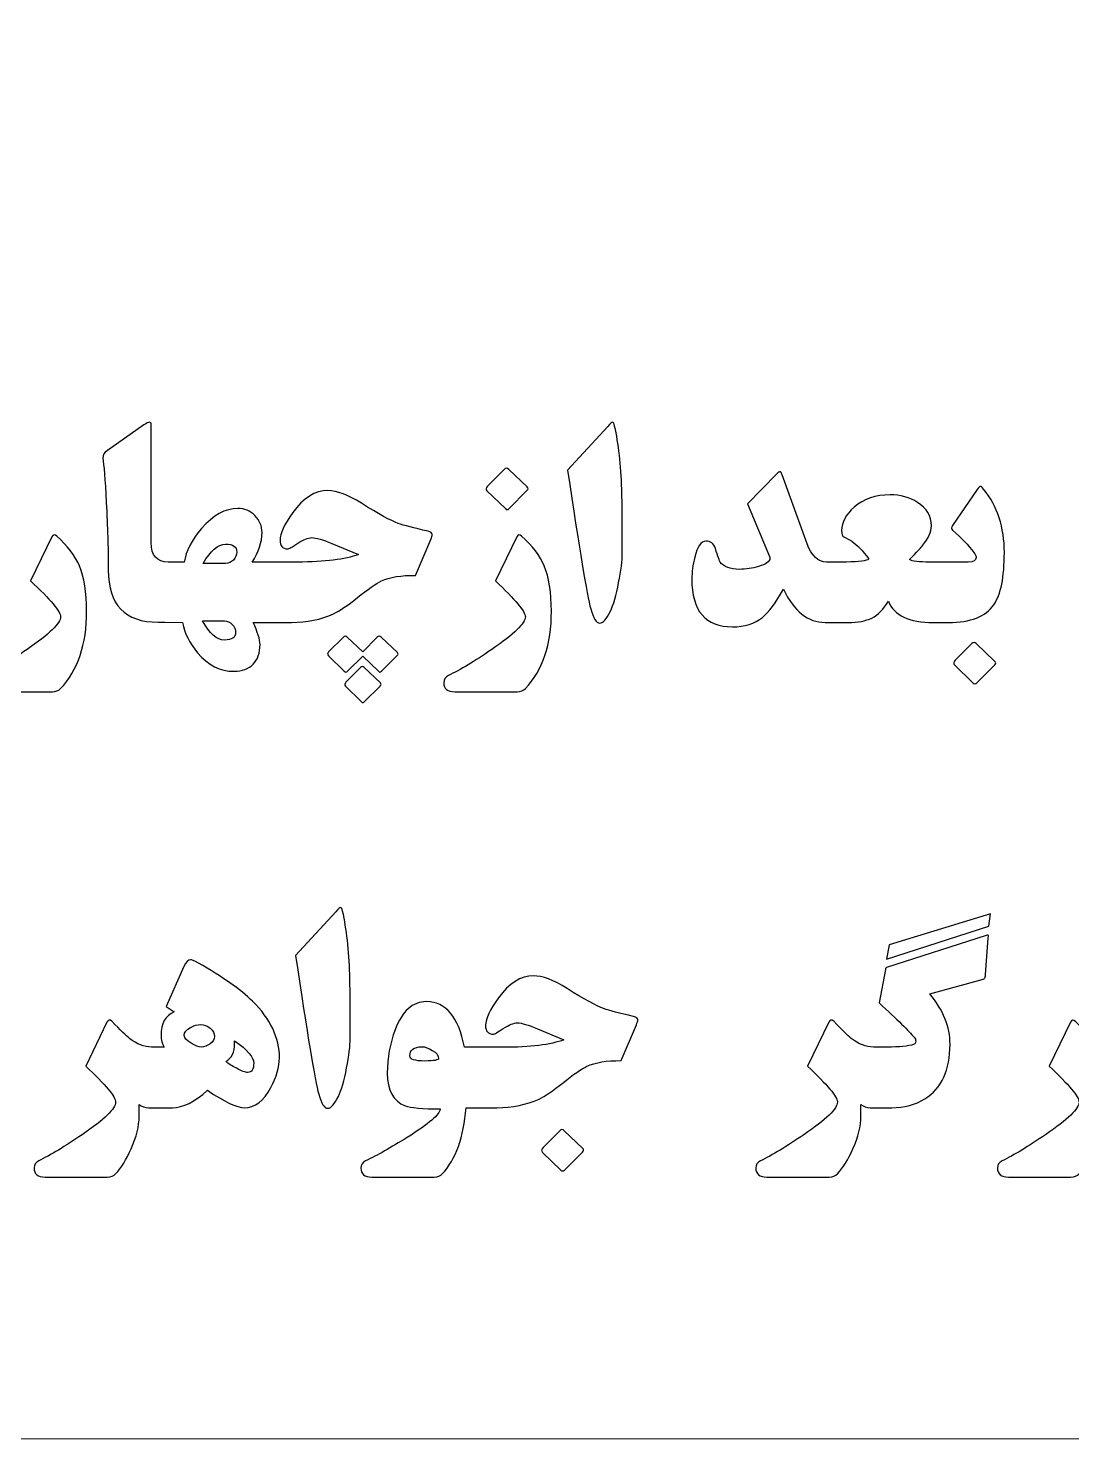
# Model space of a CAD drawing. Header units: millimetres. Extents: x -25 to 25, y -24.5 to 25.5.
# Drawn here: x 2.32 to 10.62, y -24.53 to -13.31 of the extents above; entities that cross this region are included whole.
import ezdxf

# ---------------------------------------------------------------- set-up
doc = ezdxf.new("R2010")
doc.units = ezdxf.units.MM
doc.header["$MEASUREMENT"] = 0
doc.layers.add('Layer 1', color=7, linetype='Continuous')

msp = doc.modelspace()

# ---------------------------------------------------------------- linework, layer by layer
at = {"layer": 'Layer 1', "color": 250, "lineweight": 18}
msp.add_open_spline([(21.2677, 25.4697), (21.2677, 25.4697), (-21.2323, 25.4697), (-21.2323, 25.4697), (-23.2977, 25.4697), (-24.9823, 23.7851), (-24.9823, 21.7197), (-24.9823, 21.7197), (-24.9823, -20.7803), (-24.9823, -20.7803), (-24.9823, -22.8457), (-23.2977, -24.5303), (-21.2323, -24.5303), (-21.2323, -24.5303), (21.2677, -24.5303), (21.2677, -24.5303), (23.3331, -24.5303), (25.0177, -22.8457), (25.0177, -20.7803), (25.0177, -20.7803), (25.0177, 21.7197), (25.0177, 21.7197), (25.0177, 23.7851), (23.3331, 25.4697), (21.2677, 25.4697)], degree=3, knots=[0, 0, 0, 0, 0.125, 0.125, 0.125, 0.25, 0.25, 0.25, 0.375, 0.375, 0.375, 0.5, 0.5, 0.5, 0.625, 0.625, 0.625, 0.75, 0.75, 0.75, 0.875, 0.875, 0.875, 1, 1, 1, 1], dxfattribs=at)
at = {"layer": 'Layer 1', "color": 250}
for points, knots in [([(5.5215, -17.3747), (5.5215, -17.3747), (5.4006, -17.6601), (5.4006, -17.6601), (5.2863, -17.6578), (5.1956, -17.6728), (5.1285, -17.7041), (5.0826, -17.7262), (5.0196, -17.7698), (4.9388, -17.8347), (4.8582, -17.8999), (4.7947, -17.9432), (4.7471, -17.9652), (4.647, -18.0111), (4.5353, -18.0339), (4.4128, -18.0339), (4.4128, -18.0339), (4.2802, -18.0341), (4.2802, -18.0341), (4.2802, -18.0341), (4.1073, -18.0343), (4.1073, -18.0343), (4.144, -18.1106), (4.1625, -18.1697), (4.1625, -18.2107), (4.1625, -18.2759), (4.1443, -18.3279), (4.1078, -18.3654), (4.0716, -18.4033), (4.021, -18.4228), (3.9556, -18.4228), (3.845, -18.4228), (3.748, -18.3738), (3.666, -18.2759), (3.6002, -18.1979), (3.5606, -18.1172), (3.5468, -18.0343), (3.5468, -18.0343), (3.404, -18.0331), (3.404, -18.0331), (3.404, -18.0331), (3.3523, -18.0319), (3.3523, -18.0319), (3.0877, -18.0319), (2.955, -17.8938), (2.955, -17.6169), (2.955, -17.4988), (2.951, -17.3436), (2.9426, -17.1517), (2.9333, -16.9493), (2.9237, -16.8148), (2.9136, -16.7496), (2.9087, -16.7173), (2.9145, -16.6936), (2.9307, -16.6799), (2.9307, -16.6799), (3.2386, -16.4624), (3.2386, -16.4624), (3.2601, -16.4474), (3.2742, -16.4404), (3.2822, -16.4404), (3.2918, -16.4404), (3.2958, -16.4488), (3.2958, -16.4656), (3.2958, -16.4656), (3.2958, -17.3982), (3.2958, -17.3982), (3.2958, -17.5018), (3.3417, -17.5534), (3.4326, -17.5534), (3.4326, -17.5534), (3.4665, -17.5534), (3.4665, -17.5534), (3.4665, -17.5534), (3.5601, -17.5536), (3.5601, -17.5536), (3.5711, -17.4677), (3.6175, -17.3786), (3.6972, -17.2856), (3.7893, -17.1801), (3.8856, -17.1277), (3.9856, -17.1277), (4.0395, -17.1277), (4.0848, -17.1462), (4.1223, -17.1841), (4.1593, -17.2216), (4.1783, -17.2666), (4.1783, -17.3194), (4.1783, -17.3967), (4.1518, -17.4747), (4.0998, -17.5536), (4.0998, -17.5536), (4.2187, -17.5534), (4.2187, -17.5534), (4.2187, -17.5534), (4.4613, -17.5533), (4.4613, -17.5533), (4.6791, -17.5533), (4.8406, -17.5331), (4.9455, -17.4938), (4.9455, -17.4938), (4.7342, -17.4052), (4.7342, -17.4052), (4.6615, -17.3747), (4.6086, -17.3593), (4.5746, -17.3593), (4.5447, -17.3593), (4.5076, -17.3743), (4.4631, -17.4043), (4.4177, -17.4338), (4.3912, -17.4483), (4.3815, -17.4483), (4.3413, -17.4483), (4.3215, -17.4249), (4.3215, -17.3787), (4.3215, -17.3271), (4.3555, -17.2543), (4.423, -17.1604), (4.5076, -17.0431), (4.6007, -16.9844), (4.703, -16.9844), (4.774, -16.9844), (4.8631, -17.0184), (4.9693, -17.0854), (5.1065, -17.1714), (5.2035, -17.2248), (5.2608, -17.2456), (5.3088, -17.2623), (5.3882, -17.2829), (5.4998, -17.3082), (5.5218, -17.3126), (5.5333, -17.3218), (5.5333, -17.3342), (5.5333, -17.3429), (5.5293, -17.3562), (5.5215, -17.3747)], [0, 0, 0, 0, 0.0222222, 0.0222222, 0.0222222, 0.0444444, 0.0444444, 0.0444444, 0.0666667, 0.0666667, 0.0666667, 0.0888889, 0.0888889, 0.0888889, 0.1111111, 0.1111111, 0.1111111, 0.1333333, 0.1333333, 0.1333333, 0.1555556, 0.1555556, 0.1555556, 0.1777778, 0.1777778, 0.1777778, 0.2, 0.2, 0.2, 0.2222222, 0.2222222, 0.2222222, 0.2444444, 0.2444444, 0.2444444, 0.2666667, 0.2666667, 0.2666667, 0.2888889, 0.2888889, 0.2888889, 0.3111111, 0.3111111, 0.3111111, 0.3333333, 0.3333333, 0.3333333, 0.3555556, 0.3555556, 0.3555556, 0.3777778, 0.3777778, 0.3777778, 0.4, 0.4, 0.4, 0.4222222, 0.4222222, 0.4222222, 0.4444444, 0.4444444, 0.4444444, 0.4666667, 0.4666667, 0.4666667, 0.4888889, 0.4888889, 0.4888889, 0.5111111, 0.5111111, 0.5111111, 0.5333333, 0.5333333, 0.5333333, 0.5555556, 0.5555556, 0.5555556, 0.5777778, 0.5777778, 0.5777778, 0.6, 0.6, 0.6, 0.6222222, 0.6222222, 0.6222222, 0.6444444, 0.6444444, 0.6444444, 0.6666667, 0.6666667, 0.6666667, 0.6888889, 0.6888889, 0.6888889, 0.7111111, 0.7111111, 0.7111111, 0.7333333, 0.7333333, 0.7333333, 0.7555556, 0.7555556, 0.7555556, 0.7777778, 0.7777778, 0.7777778, 0.8, 0.8, 0.8, 0.8222222, 0.8222222, 0.8222222, 0.8444444, 0.8444444, 0.8444444, 0.8666667, 0.8666667, 0.8666667, 0.8888889, 0.8888889, 0.8888889, 0.9111111, 0.9111111, 0.9111111, 0.9333333, 0.9333333, 0.9333333, 0.9555556, 0.9555556, 0.9555556, 0.9777778, 0.9777778, 0.9777778, 1, 1, 1, 1]), ([(7.0451, -17.4811), (7.0451, -17.5437), (7.0358, -17.6218), (7.0165, -17.7174), (6.9971, -17.8181), (6.975, -17.8938), (6.9507, -17.9451), (6.9212, -18.0072), (6.893, -18.0386), (6.8673, -18.0386), (6.8387, -18.0386), (6.815, -18.0006), (6.7942, -17.9252), (6.7651, -17.8184), (6.7038, -17.4512), (6.6098, -16.8228), (6.6098, -16.8228), (6.9296, -16.4744), (6.9296, -16.4744), (6.9495, -16.4523), (6.9626, -16.4413), (6.9697, -16.4413), (6.9755, -16.4413), (6.9807, -16.4511), (6.9847, -16.4708), (7.016, -16.6111), (7.035, -16.7791), (7.0416, -16.9741), (7.0437, -17.0331), (7.0451, -17.2024), (7.0451, -17.4811)], [0, 0, 0, 0, 0.1, 0.1, 0.1, 0.2, 0.2, 0.2, 0.3, 0.3, 0.3, 0.4, 0.4, 0.4, 0.5, 0.5, 0.5, 0.6, 0.6, 0.6, 0.7, 0.7, 0.7, 0.8, 0.8, 0.8, 0.9, 0.9, 0.9, 1, 1, 1, 1]), ([(6.289, -16.9562), (6.2986, -16.9651), (6.2982, -16.9747), (6.2872, -16.9848), (6.2872, -16.9848), (6.1447, -17.1286), (6.1447, -17.1286), (6.1346, -17.1383), (6.1253, -17.1383), (6.1152, -17.1286), (6.1152, -17.1286), (5.9687, -16.9879), (5.9687, -16.9879), (5.9577, -16.9773), (5.9591, -16.9651), (5.9732, -16.9504), (5.9732, -16.9504), (6.106, -16.8164), (6.106, -16.8164), (6.117, -16.8041), (6.1293, -16.8041), (6.1416, -16.8164), (6.1416, -16.8164), (6.289, -16.9562), (6.289, -16.9562)], [0, 0, 0, 0, 0.125, 0.125, 0.125, 0.25, 0.25, 0.25, 0.375, 0.375, 0.375, 0.5, 0.5, 0.5, 0.625, 0.625, 0.625, 0.75, 0.75, 0.75, 0.875, 0.875, 0.875, 1, 1, 1, 1]), ([(10.0863, -17.4777), (10.0863, -17.6738), (10.0586, -17.8128), (10.0026, -17.8931), (9.9377, -17.9869), (9.8178, -18.0342), (9.6427, -18.0342), (9.6427, -18.0342), (9.5598, -18.0341), (9.5598, -18.0341), (9.5598, -18.0341), (9.522, -18.0341), (9.522, -18.0341), (9.328, -18.0341), (9.208, -17.9776), (9.1631, -17.8647), (9.1256, -17.9287), (9.0815, -17.9732), (9.0307, -17.9988), (8.9836, -18.0226), (8.921, -18.0341), (8.8442, -18.0341), (8.8442, -18.0341), (8.7513, -18.0341), (8.7513, -18.0341), (8.7513, -18.0341), (8.6886, -18.0341), (8.6886, -18.0341), (8.6886, -18.0341), (8.6591, -18.0341), (8.6591, -18.0341), (8.5242, -18.0341), (8.4135, -17.9463), (8.3276, -17.7703), (8.2676, -17.8779), (8.212, -17.9521), (8.1605, -17.9939), (8.0987, -18.0438), (8.0193, -18.0689), (7.9232, -18.0689), (7.7071, -18.0689), (7.5991, -17.9423), (7.5991, -17.6888), (7.5991, -17.6354), (7.607, -17.5772), (7.6225, -17.5151), (7.6436, -17.4299), (7.6731, -17.3867), (7.7106, -17.3867), (7.7495, -17.3867), (7.7746, -17.4066), (7.7865, -17.4453), (7.8067, -17.5106), (7.82, -17.5463), (7.8243, -17.5534), (7.8531, -17.5922), (7.9046, -17.6116), (7.9792, -17.6116), (8.0295, -17.6116), (8.0792, -17.6041), (8.1287, -17.5891), (8.1895, -17.5711), (8.22, -17.5489), (8.22, -17.5238), (8.22, -17.5194), (8.2186, -17.5146), (8.2165, -17.5102), (8.2165, -17.5102), (8.0408, -17.0891), (8.0408, -17.0891), (8.0408, -17.0891), (8.276, -16.8523), (8.276, -16.8523), (8.287, -16.8408), (8.2958, -16.8351), (8.3011, -16.8351), (8.306, -16.8351), (8.3121, -16.8438), (8.3182, -16.8607), (8.3182, -16.8607), (8.5176, -17.4092), (8.5176, -17.4092), (8.552, -17.5053), (8.6036, -17.5534), (8.672, -17.5534), (8.672, -17.5534), (8.6886, -17.5534), (8.6886, -17.5534), (8.6886, -17.5534), (8.7513, -17.5534), (8.7513, -17.5534), (8.7513, -17.5534), (8.8292, -17.5534), (8.8292, -17.5534), (8.9316, -17.5534), (8.9915, -17.5454), (9.0082, -17.5287), (8.9588, -17.4629), (8.9135, -17.4163), (8.8728, -17.3876), (8.8681, -17.3849), (8.861, -17.3814), (8.8526, -17.3771), (8.8526, -17.3771), (8.8081, -17.3537), (8.8081, -17.3537), (8.7971, -17.3479), (8.7913, -17.3312), (8.7913, -17.3029), (8.7913, -17.2368), (8.8248, -17.1754), (8.8918, -17.1173), (8.9681, -17.0512), (9.063, -17.0184), (9.1767, -17.0184), (9.2587, -17.0184), (9.332, -17.0383), (9.3958, -17.0789), (9.4691, -17.1248), (9.5061, -17.1869), (9.5061, -17.2659), (9.5061, -17.3117), (9.4832, -17.3633), (9.4382, -17.4193), (9.4272, -17.4339), (9.3906, -17.4723), (9.3306, -17.5339), (9.354, -17.5472), (9.4078, -17.5534), (9.4925, -17.5534), (9.4925, -17.5534), (9.5598, -17.5534), (9.5598, -17.5534), (9.5598, -17.5534), (9.6203, -17.5534), (9.6203, -17.5534), (9.6203, -17.5534), (9.7993, -17.5534), (9.7993, -17.5534), (9.8412, -17.5534), (9.8618, -17.5416), (9.8618, -17.5182), (9.8618, -17.5063), (9.8557, -17.4922), (9.8438, -17.4768), (9.8002, -17.4203), (9.7432, -17.3612), (9.6745, -17.2999), (9.6638, -17.2898), (9.6638, -17.2769), (9.6745, -17.2616), (9.6745, -17.2616), (9.8712, -16.9749), (9.8712, -16.9749), (9.8822, -16.9594), (9.8897, -16.9521), (9.8946, -16.9521), (9.9011, -16.9521), (9.9095, -16.9586), (9.9215, -16.9732), (10.0312, -17.1086), (10.0863, -17.2769), (10.0863, -17.4777)], [0, 0, 0, 0, 0.0185185, 0.0185185, 0.0185185, 0.037037, 0.037037, 0.037037, 0.0555556, 0.0555556, 0.0555556, 0.0740741, 0.0740741, 0.0740741, 0.0925926, 0.0925926, 0.0925926, 0.1111111, 0.1111111, 0.1111111, 0.1296296, 0.1296296, 0.1296296, 0.1481481, 0.1481481, 0.1481481, 0.1666667, 0.1666667, 0.1666667, 0.1851852, 0.1851852, 0.1851852, 0.2037037, 0.2037037, 0.2037037, 0.2222222, 0.2222222, 0.2222222, 0.2407407, 0.2407407, 0.2407407, 0.2592593, 0.2592593, 0.2592593, 0.2777778, 0.2777778, 0.2777778, 0.2962963, 0.2962963, 0.2962963, 0.3148148, 0.3148148, 0.3148148, 0.3333333, 0.3333333, 0.3333333, 0.3518519, 0.3518519, 0.3518519, 0.3703704, 0.3703704, 0.3703704, 0.3888889, 0.3888889, 0.3888889, 0.4074074, 0.4074074, 0.4074074, 0.4259259, 0.4259259, 0.4259259, 0.4444444, 0.4444444, 0.4444444, 0.462963, 0.462963, 0.462963, 0.4814815, 0.4814815, 0.4814815, 0.5, 0.5, 0.5, 0.5185185, 0.5185185, 0.5185185, 0.537037, 0.537037, 0.537037, 0.5555556, 0.5555556, 0.5555556, 0.5740741, 0.5740741, 0.5740741, 0.5925926, 0.5925926, 0.5925926, 0.6111111, 0.6111111, 0.6111111, 0.6296296, 0.6296296, 0.6296296, 0.6481481, 0.6481481, 0.6481481, 0.6666667, 0.6666667, 0.6666667, 0.6851852, 0.6851852, 0.6851852, 0.7037037, 0.7037037, 0.7037037, 0.7222222, 0.7222222, 0.7222222, 0.7407407, 0.7407407, 0.7407407, 0.7592593, 0.7592593, 0.7592593, 0.7777778, 0.7777778, 0.7777778, 0.7962963, 0.7962963, 0.7962963, 0.8148148, 0.8148148, 0.8148148, 0.8333333, 0.8333333, 0.8333333, 0.8518519, 0.8518519, 0.8518519, 0.8703704, 0.8703704, 0.8703704, 0.8888889, 0.8888889, 0.8888889, 0.9074074, 0.9074074, 0.9074074, 0.9259259, 0.9259259, 0.9259259, 0.9444444, 0.9444444, 0.9444444, 0.962963, 0.962963, 0.962963, 0.9814815, 0.9814815, 0.9814815, 1, 1, 1, 1]), ([(2.7827, -17.9449), (2.7827, -18.2086), (2.7135, -18.4132), (2.575, -18.5604), (2.5586, -18.5777), (2.5371, -18.5857), (2.5106, -18.5857), (2.5106, -18.5857), (2.0136, -18.5857), (2.0136, -18.5857), (1.955, -18.5857), (1.9258, -18.5613), (1.9258, -18.5137), (1.9258, -18.4873), (1.9382, -18.4683), (1.9628, -18.4564), (2.0563, -18.4123), (2.1711, -18.3427), (2.3082, -18.2487), (2.4858, -18.1274), (2.575, -18.0411), (2.575, -17.9898), (2.575, -17.9471), (2.4956, -17.8518), (2.3363, -17.7037), (2.3363, -17.7037), (2.5062, -17.3539), (2.5062, -17.3539), (2.5163, -17.3342), (2.5291, -17.3319), (2.5455, -17.3469), (2.6315, -17.4241), (2.6913, -17.5034), (2.7253, -17.5842), (2.7632, -17.6751), (2.7827, -17.7954), (2.7827, -17.9449)], [0, 0, 0, 0, 0.0833333, 0.0833333, 0.0833333, 0.1666667, 0.1666667, 0.1666667, 0.25, 0.25, 0.25, 0.3333333, 0.3333333, 0.3333333, 0.4166667, 0.4166667, 0.4166667, 0.5, 0.5, 0.5, 0.5833333, 0.5833333, 0.5833333, 0.6666667, 0.6666667, 0.6666667, 0.75, 0.75, 0.75, 0.8333333, 0.8333333, 0.8333333, 0.9166667, 0.9166667, 0.9166667, 1, 1, 1, 1]), ([(6.4816, -17.9448), (6.4816, -18.2086), (6.4123, -18.4136), (6.2743, -18.5604), (6.2581, -18.5777), (6.2365, -18.5856), (6.2096, -18.5856), (6.2096, -18.5856), (5.7126, -18.5856), (5.7126, -18.5856), (5.6543, -18.5856), (5.6248, -18.5618), (5.6248, -18.5137), (5.6248, -18.4877), (5.6372, -18.4687), (5.6618, -18.4564), (5.7553, -18.4123), (5.8705, -18.3431), (6.0071, -18.2491), (6.1853, -18.1274), (6.2743, -18.0409), (6.2743, -17.9898), (6.2743, -17.9471), (6.1946, -17.8518), (6.0358, -17.7037), (6.0358, -17.7037), (6.2056, -17.3539), (6.2056, -17.3539), (6.2152, -17.3341), (6.2281, -17.3323), (6.2443, -17.3469), (6.3308, -17.4246), (6.3903, -17.5034), (6.4247, -17.5842), (6.4627, -17.6749), (6.4816, -17.7953), (6.4816, -17.9448)], [0, 0, 0, 0, 0.0833333, 0.0833333, 0.0833333, 0.1666667, 0.1666667, 0.1666667, 0.25, 0.25, 0.25, 0.3333333, 0.3333333, 0.3333333, 0.4166667, 0.4166667, 0.4166667, 0.5, 0.5, 0.5, 0.5833333, 0.5833333, 0.5833333, 0.6666667, 0.6666667, 0.6666667, 0.75, 0.75, 0.75, 0.8333333, 0.8333333, 0.8333333, 0.9166667, 0.9166667, 0.9166667, 1, 1, 1, 1]), ([(3.9772, -17.4738), (3.9772, -17.4319), (3.9477, -17.4112), (3.8882, -17.4112), (3.8273, -17.4112), (3.7682, -17.4628), (3.711, -17.5651), (3.711, -17.5651), (3.8882, -17.5651), (3.8882, -17.5651), (3.9125, -17.5651), (3.9327, -17.5558), (3.9503, -17.5377), (3.968, -17.5192), (3.9772, -17.4981), (3.9772, -17.4738)], [0, 0, 0, 0, 0.2, 0.2, 0.2, 0.4, 0.4, 0.4, 0.6, 0.6, 0.6, 0.8, 0.8, 0.8, 1, 1, 1, 1]), ([(3.9685, -18.1132), (3.9685, -18.0898), (3.9596, -18.0691), (3.9416, -18.0502), (3.9235, -18.0312), (3.9032, -18.0211), (3.8793, -18.0211), (3.8793, -18.0211), (3.7038, -18.0211), (3.7038, -18.0211), (3.7612, -18.1233), (3.8198, -18.1741), (3.8793, -18.1741), (3.9388, -18.1741), (3.9685, -18.1538), (3.9685, -18.1132)], [0, 0, 0, 0, 0.2, 0.2, 0.2, 0.4, 0.4, 0.4, 0.6, 0.6, 0.6, 0.8, 0.8, 0.8, 1, 1, 1, 1]), ([(5.2555, -18.2743), (5.2638, -18.2831), (5.2635, -18.2906), (5.2546, -18.2977), (5.2546, -18.2977), (5.1285, -18.4224), (5.1285, -18.4224), (5.1206, -18.4308), (5.1122, -18.4308), (5.1042, -18.4229), (5.1042, -18.4229), (4.9803, -18.3021), (4.9803, -18.3021), (4.9803, -18.3021), (4.8595, -18.4229), (4.8595, -18.4229), (4.8498, -18.4308), (4.8406, -18.4308), (4.8331, -18.4229), (4.8331, -18.4229), (4.707, -18.2999), (4.707, -18.2999), (4.6968, -18.2906), (4.6977, -18.2804), (4.7087, -18.2691), (4.7087, -18.2691), (4.8256, -18.1508), (4.8256, -18.1508), (4.8357, -18.1407), (4.8453, -18.1407), (4.8556, -18.1508), (4.8556, -18.1508), (4.981, -18.2686), (4.981, -18.2686), (4.981, -18.2686), (5.0955, -18.1508), (5.0955, -18.1508), (5.1056, -18.1402), (5.1157, -18.1402), (5.1267, -18.1504), (5.1267, -18.1504), (5.2555, -18.2743), (5.2555, -18.2743)], [0, 0, 0, 0, 0.0714286, 0.0714286, 0.0714286, 0.1428571, 0.1428571, 0.1428571, 0.2142857, 0.2142857, 0.2142857, 0.2857143, 0.2857143, 0.2857143, 0.3571429, 0.3571429, 0.3571429, 0.4285714, 0.4285714, 0.4285714, 0.5, 0.5, 0.5, 0.5714286, 0.5714286, 0.5714286, 0.6428571, 0.6428571, 0.6428571, 0.7142857, 0.7142857, 0.7142857, 0.7857143, 0.7857143, 0.7857143, 0.8571429, 0.8571429, 0.8571429, 0.9285714, 0.9285714, 0.9285714, 1, 1, 1, 1]), ([(10.0087, -18.3424), (10.0202, -18.3512), (10.0202, -18.3609), (10.0092, -18.3714), (10.0092, -18.3714), (9.8663, -18.5139), (9.8663, -18.5139), (9.8562, -18.5237), (9.846, -18.5237), (9.8355, -18.5139), (9.8355, -18.5139), (9.6912, -18.3737), (9.6912, -18.3737), (9.6793, -18.3627), (9.6802, -18.3499), (9.6938, -18.3353), (9.6938, -18.3353), (9.828, -18.2026), (9.828, -18.2026), (9.8395, -18.1912), (9.8513, -18.1912), (9.8628, -18.2026), (9.8628, -18.2026), (10.0087, -18.3424), (10.0087, -18.3424)], [0, 0, 0, 0, 0.125, 0.125, 0.125, 0.25, 0.25, 0.25, 0.375, 0.375, 0.375, 0.5, 0.5, 0.5, 0.625, 0.625, 0.625, 0.75, 0.75, 0.75, 0.875, 0.875, 0.875, 1, 1, 1, 1]), ([(5.121, -18.5159), (5.1285, -18.5243), (5.1281, -18.5323), (5.1197, -18.5407), (5.1197, -18.5407), (4.994, -18.6641), (4.994, -18.6641), (4.9887, -18.6694), (4.9847, -18.6716), (4.9812, -18.6716), (4.9777, -18.6716), (4.9733, -18.6694), (4.9685, -18.6641), (4.9685, -18.6641), (4.8423, -18.5402), (4.8423, -18.5402), (4.8343, -18.5318), (4.8357, -18.5222), (4.8467, -18.5102), (4.8467, -18.5102), (4.9618, -18.3929), (4.9618, -18.3929), (4.972, -18.3828), (4.9821, -18.3832), (4.9918, -18.3933), (4.9918, -18.3933), (5.121, -18.5159), (5.121, -18.5159)], [0, 0, 0, 0, 0.1111111, 0.1111111, 0.1111111, 0.2222222, 0.2222222, 0.2222222, 0.3333333, 0.3333333, 0.3333333, 0.4444444, 0.4444444, 0.4444444, 0.5555556, 0.5555556, 0.5555556, 0.6666667, 0.6666667, 0.6666667, 0.7777778, 0.7777778, 0.7777778, 0.8888889, 0.8888889, 0.8888889, 1, 1, 1, 1]), ([(4.8802, -21.3427), (4.8802, -21.4052), (4.871, -21.4833), (4.8516, -21.5789), (4.8322, -21.6796), (4.8102, -21.7554), (4.786, -21.8066), (4.7563, -21.8687), (4.7281, -21.9001), (4.7026, -21.9001), (4.6738, -21.9001), (4.6501, -21.8621), (4.6293, -21.7867), (4.6002, -21.6799), (4.539, -21.3127), (4.4451, -20.6843), (4.4451, -20.6843), (4.7647, -20.3359), (4.7647, -20.3359), (4.7846, -20.3138), (4.7978, -20.3028), (4.8048, -20.3028), (4.8106, -20.3028), (4.8158, -20.3126), (4.8198, -20.3323), (4.8512, -20.4726), (4.8701, -20.6406), (4.8767, -20.8356), (4.879, -20.8946), (4.8802, -21.0639), (4.8802, -21.3427)], [0, 0, 0, 0, 0.1, 0.1, 0.1, 0.2, 0.2, 0.2, 0.3, 0.3, 0.3, 0.4, 0.4, 0.4, 0.5, 0.5, 0.5, 0.6, 0.6, 0.6, 0.7, 0.7, 0.7, 0.8, 0.8, 0.8, 0.9, 0.9, 0.9, 1, 1, 1, 1]), ([(9.9752, -20.3518), (9.9752, -20.3518), (9.9637, -20.4506), (9.9637, -20.4506), (9.9637, -20.4506), (9.1492, -20.7138), (9.1492, -20.7138), (9.1492, -20.7138), (9.1695, -20.5996), (9.1695, -20.5996), (9.1695, -20.5996), (9.9752, -20.3518), (9.9752, -20.3518)], [0, 0, 0, 0, 0.25, 0.25, 0.25, 0.5, 0.5, 0.5, 0.75, 0.75, 0.75, 1, 1, 1, 1]), ([(9.9585, -20.5462), (9.9585, -20.5462), (9.936, -20.8359), (9.936, -20.8359), (9.9346, -20.8506), (9.9333, -20.8593), (9.932, -20.8619), (9.9293, -20.8673), (9.9218, -20.8717), (9.91, -20.8752), (9.91, -20.8752), (9.4923, -20.9894), (9.4923, -20.9894), (9.6003, -21.1177), (9.6542, -21.2518), (9.6542, -21.3907), (9.6542, -21.5967), (9.5871, -21.7413), (9.4531, -21.8246), (9.3772, -21.8718), (9.2891, -21.8956), (9.1898, -21.8956), (9.1898, -21.8956), (9.0816, -21.8956), (9.0816, -21.8956), (9.0816, -21.8956), (9.0178, -21.8954), (9.0178, -21.8954), (8.9913, -21.8943), (8.9667, -21.8857), (8.9448, -21.8699), (8.9448, -21.8699), (8.9448, -21.9631), (8.9448, -21.9631), (8.9448, -22.0411), (8.9237, -22.1276), (8.8805, -22.2237), (8.8431, -22.3078), (8.802, -22.3741), (8.758, -22.4217), (8.7416, -22.4388), (8.7205, -22.4472), (8.6931, -22.4472), (8.6931, -22.4472), (8.1961, -22.4472), (8.1961, -22.4472), (8.1375, -22.4472), (8.1083, -22.4229), (8.1083, -22.3753), (8.1083, -22.3489), (8.1207, -22.3299), (8.1455, -22.3181), (8.2388, -22.2734), (8.354, -22.2042), (8.4907, -22.1103), (8.6685, -21.9891), (8.758, -21.9026), (8.758, -21.8511), (8.758, -21.8087), (8.6781, -21.7134), (8.5193, -21.5653), (8.5193, -21.5653), (8.6887, -21.2156), (8.6887, -21.2156), (8.6992, -21.1944), (8.7125, -21.1918), (8.728, -21.2081), (8.795, -21.2782), (8.8417, -21.3232), (8.8677, -21.3439), (8.9268, -21.3902), (8.9855, -21.4136), (9.0437, -21.4136), (9.0437, -21.4136), (9.0816, -21.4142), (9.0816, -21.4142), (9.0816, -21.4142), (9.1175, -21.4149), (9.1175, -21.4149), (9.2185, -21.4149), (9.2952, -21.4088), (9.3472, -21.3977), (9.3697, -21.3929), (9.3812, -21.3823), (9.3812, -21.3659), (9.3812, -21.3567), (9.3768, -21.3466), (9.3675, -21.3352), (9.3287, -21.2871), (9.2357, -21.1962), (9.0888, -21.0617), (9.0888, -21.0617), (9.1391, -20.7958), (9.1391, -20.7958), (9.1391, -20.7914), (9.1413, -20.7857), (9.1471, -20.7799), (9.1471, -20.7799), (9.9403, -20.5256), (9.9403, -20.5256), (9.9492, -20.5224), (9.9553, -20.5219), (9.9576, -20.5233), (9.9588, -20.5264), (9.9593, -20.5343), (9.9585, -20.5462)], [0, 0, 0, 0, 0.0285714, 0.0285714, 0.0285714, 0.0571429, 0.0571429, 0.0571429, 0.0857143, 0.0857143, 0.0857143, 0.1142857, 0.1142857, 0.1142857, 0.1428571, 0.1428571, 0.1428571, 0.1714286, 0.1714286, 0.1714286, 0.2, 0.2, 0.2, 0.2285714, 0.2285714, 0.2285714, 0.2571429, 0.2571429, 0.2571429, 0.2857143, 0.2857143, 0.2857143, 0.3142857, 0.3142857, 0.3142857, 0.3428571, 0.3428571, 0.3428571, 0.3714286, 0.3714286, 0.3714286, 0.4, 0.4, 0.4, 0.4285714, 0.4285714, 0.4285714, 0.4571429, 0.4571429, 0.4571429, 0.4857143, 0.4857143, 0.4857143, 0.5142857, 0.5142857, 0.5142857, 0.5428571, 0.5428571, 0.5428571, 0.5714286, 0.5714286, 0.5714286, 0.6, 0.6, 0.6, 0.6285714, 0.6285714, 0.6285714, 0.6571429, 0.6571429, 0.6571429, 0.6857143, 0.6857143, 0.6857143, 0.7142857, 0.7142857, 0.7142857, 0.7428571, 0.7428571, 0.7428571, 0.7714286, 0.7714286, 0.7714286, 0.8, 0.8, 0.8, 0.8285714, 0.8285714, 0.8285714, 0.8571429, 0.8571429, 0.8571429, 0.8857143, 0.8857143, 0.8857143, 0.9142857, 0.9142857, 0.9142857, 0.9428571, 0.9428571, 0.9428571, 0.9714286, 0.9714286, 0.9714286, 1, 1, 1, 1]), ([(4.3171, -21.4993), (4.3171, -21.5712), (4.2937, -21.6501), (4.2482, -21.7356), (4.191, -21.8423), (4.1212, -21.8957), (4.0383, -21.8957), (3.9788, -21.8957), (3.881, -21.8494), (3.7438, -21.7568), (3.6437, -21.8494), (3.5511, -21.8957), (3.4651, -21.8957), (3.4651, -21.8957), (3.2751, -21.8956), (3.2751, -21.8956), (3.248, -21.8947), (3.2228, -21.8859), (3.2006, -21.8699), (3.2006, -21.8699), (3.2006, -21.9631), (3.2006, -21.9631), (3.2006, -22.0411), (3.1795, -22.1276), (3.1362, -22.2237), (3.0987, -22.3078), (3.0577, -22.3741), (3.0136, -22.4217), (2.9973, -22.4388), (2.9762, -22.4472), (2.9488, -22.4472), (2.9488, -22.4472), (2.4518, -22.4472), (2.4518, -22.4472), (2.3932, -22.4472), (2.3641, -22.4229), (2.3641, -22.3753), (2.3641, -22.3489), (2.3765, -22.3299), (2.4011, -22.3181), (2.4946, -22.2734), (2.6097, -22.2042), (2.7465, -22.1103), (2.9241, -21.9891), (3.0136, -21.9026), (3.0136, -21.8511), (3.0136, -21.8087), (2.9338, -21.7134), (2.7751, -21.5653), (2.7751, -21.5653), (2.9445, -21.2156), (2.9445, -21.2156), (2.955, -21.1944), (2.9682, -21.1918), (2.9837, -21.2081), (3.0507, -21.2782), (3.0975, -21.3232), (3.1235, -21.3439), (3.1826, -21.3902), (3.2412, -21.4136), (3.2993, -21.4136), (3.2993, -21.4136), (3.3373, -21.4136), (3.3373, -21.4136), (3.3373, -21.4136), (3.3985, -21.4137), (3.3985, -21.4137), (3.3831, -21.3873), (3.3751, -21.3559), (3.3751, -21.3193), (3.3751, -21.2263), (3.4096, -21.1641), (3.4783, -21.1319), (3.4783, -21.1319), (3.4157, -21.0913), (3.4157, -21.0913), (3.4157, -21.0913), (3.5572, -20.7708), (3.5572, -20.7708), (3.5727, -20.7354), (3.59, -20.7178), (3.608, -20.7178), (3.6181, -20.7178), (3.6393, -20.7271), (3.672, -20.7452), (3.8633, -20.8528), (4.0071, -20.9538), (4.1032, -21.0486), (4.2456, -21.1888), (4.3171, -21.3392), (4.3171, -21.4993)], [0, 0, 0, 0, 0.0333333, 0.0333333, 0.0333333, 0.0666667, 0.0666667, 0.0666667, 0.1, 0.1, 0.1, 0.1333333, 0.1333333, 0.1333333, 0.1666667, 0.1666667, 0.1666667, 0.2, 0.2, 0.2, 0.2333333, 0.2333333, 0.2333333, 0.2666667, 0.2666667, 0.2666667, 0.3, 0.3, 0.3, 0.3333333, 0.3333333, 0.3333333, 0.3666667, 0.3666667, 0.3666667, 0.4, 0.4, 0.4, 0.4333333, 0.4333333, 0.4333333, 0.4666667, 0.4666667, 0.4666667, 0.5, 0.5, 0.5, 0.5333333, 0.5333333, 0.5333333, 0.5666667, 0.5666667, 0.5666667, 0.6, 0.6, 0.6, 0.6333333, 0.6333333, 0.6333333, 0.6666667, 0.6666667, 0.6666667, 0.7, 0.7, 0.7, 0.7333333, 0.7333333, 0.7333333, 0.7666667, 0.7666667, 0.7666667, 0.8, 0.8, 0.8, 0.8333333, 0.8333333, 0.8333333, 0.8666667, 0.8666667, 0.8666667, 0.9, 0.9, 0.9, 0.9333333, 0.9333333, 0.9333333, 0.9666667, 0.9666667, 0.9666667, 1, 1, 1, 1]), ([(7.1576, -21.2364), (7.1576, -21.2364), (7.0363, -21.5213), (7.0363, -21.5213), (6.9226, -21.5192), (6.8313, -21.5342), (6.7643, -21.5659), (6.7188, -21.5876), (6.6553, -21.6312), (6.5747, -21.6964), (6.4945, -21.7612), (6.4305, -21.8049), (6.3833, -21.8266), (6.2827, -21.8728), (6.1712, -21.8957), (6.0486, -21.8957), (6.0486, -21.8957), (5.9151, -21.8957), (5.9151, -21.8957), (5.9151, -21.8957), (5.855, -21.8957), (5.855, -21.8957), (5.855, -21.8957), (5.8018, -21.8957), (5.8018, -21.8957), (5.7833, -22.1317), (5.7207, -22.3072), (5.6131, -22.4218), (5.5976, -22.4391), (5.5765, -22.4474), (5.5496, -22.4474), (5.5496, -22.4474), (5.0531, -22.4474), (5.0531, -22.4474), (4.9943, -22.4474), (4.9653, -22.4232), (4.9653, -22.3756), (4.9653, -22.3491), (4.9776, -22.3301), (5.0032, -22.3182), (5.0945, -22.2749), (5.2043, -22.2132), (5.3326, -22.1329), (5.506, -22.0241), (5.5941, -21.9482), (5.5972, -21.9051), (5.4547, -21.9051), (5.3613, -21.8966), (5.3176, -21.8798), (5.2232, -21.8433), (5.1756, -21.7568), (5.1756, -21.6214), (5.1756, -21.4984), (5.1963, -21.3833), (5.2373, -21.2748), (5.2938, -21.1262), (5.3767, -21.0517), (5.487, -21.0517), (5.6413, -21.0517), (5.7418, -21.1726), (5.79, -21.4151), (5.79, -21.4151), (5.855, -21.4151), (5.855, -21.4151), (5.855, -21.4151), (5.9151, -21.4151), (5.9151, -21.4151), (5.9151, -21.4151), (6.0971, -21.4151), (6.0971, -21.4151), (6.3153, -21.4151), (6.4767, -21.3948), (6.5813, -21.3551), (6.5813, -21.3551), (6.3705, -21.2669), (6.3705, -21.2669), (6.2977, -21.2364), (6.2443, -21.2206), (6.2105, -21.2206), (6.1808, -21.2206), (6.1438, -21.2361), (6.0988, -21.2656), (6.0538, -21.2952), (6.027, -21.3102), (6.0177, -21.3102), (5.9776, -21.3102), (5.9573, -21.2868), (5.9573, -21.2401), (5.9573, -21.1884), (5.9912, -21.1157), (6.0592, -21.0217), (6.1438, -20.9049), (6.2368, -20.8462), (6.3387, -20.8462), (6.4097, -20.8462), (6.4992, -20.8797), (6.6056, -20.9468), (6.7422, -21.0332), (6.8397, -21.0866), (6.897, -21.1073), (6.9446, -21.1241), (7.0245, -21.1448), (7.136, -21.1694), (7.1581, -21.1743), (7.1691, -21.1832), (7.1691, -21.1959), (7.1691, -21.2043), (7.1651, -21.2179), (7.1576, -21.2364)], [0, 0, 0, 0, 0.0277778, 0.0277778, 0.0277778, 0.0555556, 0.0555556, 0.0555556, 0.0833333, 0.0833333, 0.0833333, 0.1111111, 0.1111111, 0.1111111, 0.1388889, 0.1388889, 0.1388889, 0.1666667, 0.1666667, 0.1666667, 0.1944444, 0.1944444, 0.1944444, 0.2222222, 0.2222222, 0.2222222, 0.25, 0.25, 0.25, 0.2777778, 0.2777778, 0.2777778, 0.3055556, 0.3055556, 0.3055556, 0.3333333, 0.3333333, 0.3333333, 0.3611111, 0.3611111, 0.3611111, 0.3888889, 0.3888889, 0.3888889, 0.4166667, 0.4166667, 0.4166667, 0.4444444, 0.4444444, 0.4444444, 0.4722222, 0.4722222, 0.4722222, 0.5, 0.5, 0.5, 0.5277778, 0.5277778, 0.5277778, 0.5555556, 0.5555556, 0.5555556, 0.5833333, 0.5833333, 0.5833333, 0.6111111, 0.6111111, 0.6111111, 0.6388889, 0.6388889, 0.6388889, 0.6666667, 0.6666667, 0.6666667, 0.6944444, 0.6944444, 0.6944444, 0.7222222, 0.7222222, 0.7222222, 0.75, 0.75, 0.75, 0.7777778, 0.7777778, 0.7777778, 0.8055556, 0.8055556, 0.8055556, 0.8333333, 0.8333333, 0.8333333, 0.8611111, 0.8611111, 0.8611111, 0.8888889, 0.8888889, 0.8888889, 0.9166667, 0.9166667, 0.9166667, 0.9444444, 0.9444444, 0.9444444, 0.9722222, 0.9722222, 0.9722222, 1, 1, 1, 1]), ([(10.8885, -21.8064), (10.8885, -22.0702), (10.8193, -22.2748), (10.6808, -22.4221), (10.6645, -22.4392), (10.6428, -22.4472), (10.6165, -22.4472), (10.6165, -22.4472), (10.1195, -22.4472), (10.1195, -22.4472), (10.0608, -22.4472), (10.0317, -22.4229), (10.0317, -22.3753), (10.0317, -22.3488), (10.0441, -22.3299), (10.0687, -22.3179), (10.1622, -22.2738), (10.2768, -22.2042), (10.4141, -22.1103), (10.5917, -21.9891), (10.6808, -21.9026), (10.6808, -21.8514), (10.6808, -21.8087), (10.6015, -21.7134), (10.4422, -21.5652), (10.4422, -21.5652), (10.6121, -21.2156), (10.6121, -21.2156), (10.6222, -21.1957), (10.635, -21.1934), (10.6513, -21.2084), (10.7372, -21.2857), (10.7972, -21.3651), (10.8312, -21.4457), (10.8691, -21.5366), (10.8885, -21.6569), (10.8885, -21.8064)], [0, 0, 0, 0, 0.0833333, 0.0833333, 0.0833333, 0.1666667, 0.1666667, 0.1666667, 0.25, 0.25, 0.25, 0.3333333, 0.3333333, 0.3333333, 0.4166667, 0.4166667, 0.4166667, 0.5, 0.5, 0.5, 0.5833333, 0.5833333, 0.5833333, 0.6666667, 0.6666667, 0.6666667, 0.75, 0.75, 0.75, 0.8333333, 0.8333333, 0.8333333, 0.9166667, 0.9166667, 0.9166667, 1, 1, 1, 1]), ([(3.8011, -21.3291), (3.8011, -21.3043), (3.7892, -21.2823), (3.7646, -21.2629), (3.7402, -21.2434), (3.716, -21.2338), (3.6908, -21.2338), (3.664, -21.2338), (3.6366, -21.2413), (3.608, -21.2567), (3.5758, -21.2752), (3.5595, -21.2964), (3.5595, -21.3207), (3.5595, -21.3406), (3.5776, -21.3612), (3.6137, -21.3833), (3.6468, -21.4032), (3.6746, -21.4137), (3.6962, -21.4137), (3.7187, -21.4137), (3.7421, -21.4049), (3.7658, -21.3873), (3.7892, -21.3696), (3.8011, -21.3502), (3.8011, -21.3291)], [0, 0, 0, 0, 0.125, 0.125, 0.125, 0.25, 0.25, 0.25, 0.375, 0.375, 0.375, 0.5, 0.5, 0.5, 0.625, 0.625, 0.625, 0.75, 0.75, 0.75, 0.875, 0.875, 0.875, 1, 1, 1, 1]), ([(4.1125, -21.5407), (4.1125, -21.4936), (4.0622, -21.4344), (3.9607, -21.3631), (3.9607, -21.3631), (3.9607, -21.3842), (3.9607, -21.3842), (3.9607, -21.4543), (3.9373, -21.5019), (3.8897, -21.5283), (3.9092, -21.5438), (3.937, -21.5614), (3.974, -21.5813), (4.0158, -21.6038), (4.0463, -21.6148), (4.064, -21.6148), (4.0961, -21.6148), (4.1125, -21.5901), (4.1125, -21.5407)], [0, 0, 0, 0, 0.1666667, 0.1666667, 0.1666667, 0.3333333, 0.3333333, 0.3333333, 0.5, 0.5, 0.5, 0.6666667, 0.6666667, 0.6666667, 0.8333333, 0.8333333, 0.8333333, 1, 1, 1, 1]), ([(5.5836, -21.5037), (5.5836, -21.4812), (5.5668, -21.4596), (5.5337, -21.4393), (5.5033, -21.4203), (5.4763, -21.4107), (5.4521, -21.4107), (5.3873, -21.4107), (5.3547, -21.4349), (5.3547, -21.4834), (5.3547, -21.5108), (5.3943, -21.5241), (5.4746, -21.5241), (5.547, -21.5241), (5.5836, -21.5169), (5.5836, -21.5037)], [0, 0, 0, 0, 0.2, 0.2, 0.2, 0.4, 0.4, 0.4, 0.6, 0.6, 0.6, 0.8, 0.8, 0.8, 1, 1, 1, 1]), ([(6.7303, -22.2198), (6.7401, -22.2291), (6.7396, -22.2388), (6.7295, -22.2489), (6.7295, -22.2489), (6.5866, -22.3914), (6.5866, -22.3914), (6.5765, -22.4011), (6.5663, -22.4011), (6.5557, -22.3914), (6.5557, -22.3914), (6.4115, -22.2512), (6.4115, -22.2512), (6.3996, -22.2402), (6.401, -22.2278), (6.4151, -22.2132), (6.4151, -22.2132), (6.5477, -22.0792), (6.5477, -22.0792), (6.5592, -22.0668), (6.5716, -22.0668), (6.584, -22.0792), (6.584, -22.0792), (6.7303, -22.2198), (6.7303, -22.2198)], [0, 0, 0, 0, 0.125, 0.125, 0.125, 0.25, 0.25, 0.25, 0.375, 0.375, 0.375, 0.5, 0.5, 0.5, 0.625, 0.625, 0.625, 0.75, 0.75, 0.75, 0.875, 0.875, 0.875, 1, 1, 1, 1])]:
    msp.add_open_spline(points, degree=3, knots=knots, dxfattribs=at)

doc.saveas('drawing.dxf')
